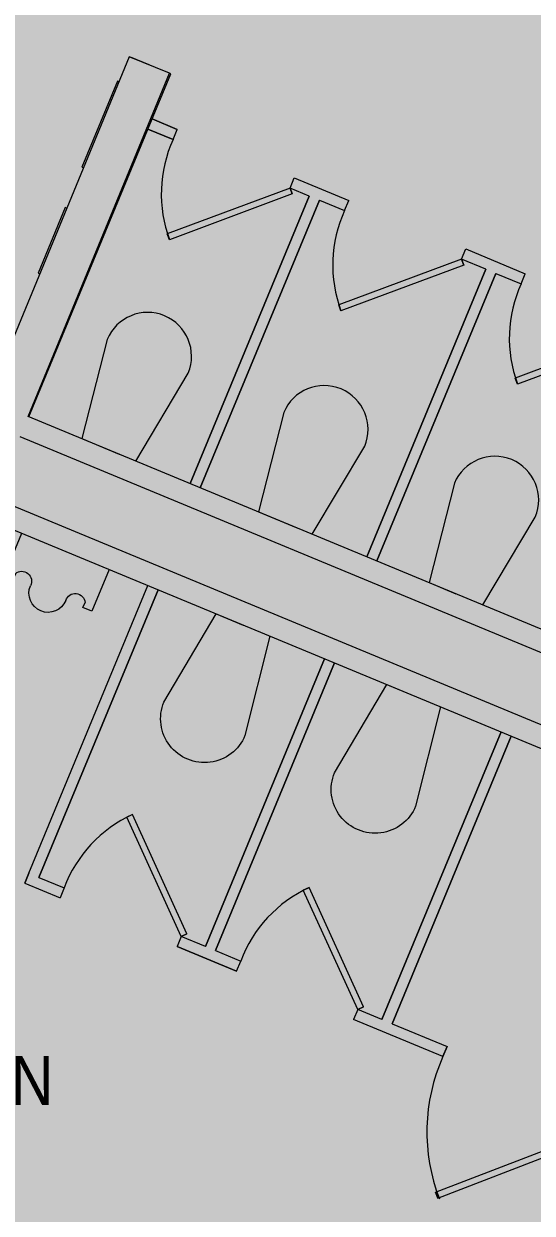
# Model space of a CAD drawing. Header units: inches. Extents: x 488 to 2071, y 800 to 2512.
# Drawn here: x 1135.2 to 1228.3, y 1142.5 to 1360.2 of the extents above; entities that cross this region are included whole.
import ezdxf

# ---------------------------------------------------------------- set-up
doc = ezdxf.new("R2010")
doc.units = ezdxf.units.IN
doc.header["$MEASUREMENT"] = 0
for name, color, linetype, lineweight in [('A-DETL-GENF', 92, 'Continuous', 9), ('A-Flor-Shel-Text', 8, 'Continuous', 9), ('A-Flor-Shel-Tptn', 8, 'Continuous', 9), ('A-WALL', 113, 'Continuous', 9), ('A-WALL-PATT', 111, 'Continuous', 13), ('A-Wall-Shel', 8, 'Continuous', 9), ('A-Wall-Shel-Fill', 8, 'Continuous', 9), ('I-WALL', 2, 'Continuous', 9), ('P-Fixt-Shel', 8, 'Continuous', 9)]:
    doc.layers.add(name, color=color, linetype=linetype, lineweight=lineweight)
doc.styles.add('Stylus BT', font='stylu.ttf', dxfattribs={"width": 0.9, "height": 9})

# ---------------------------------------------------------------- blocks, each defined once
blk = doc.blocks.new('Revit Link EDITED_dwg_TOILET1-5488119-Level 1 POWER')
at = {"layer": 'P-Fixt-Shel', "color": 7}
blk.add_line((5.34, 0.01), (8.03, 18.56), dxfattribs=at)
at = {"layer": 'P-Fixt-Shel', "color": 7, "flags": 128}
blk.add_lwpolyline([(-8.03, 18.56), (-5.34, 0), (0, 0)], dxfattribs=at)
at = {"layer": 'P-Fixt-Shel', "color": 7}
blk.add_arc((0, 18.56), 8.03, 360, 180, dxfattribs=at)
blk = doc.blocks.new('Revit Link EDITED_dwg_TOILET1-V16-Level 1 POWER')
at = {"layer": 'P-Fixt-Shel', "color": 7}
blk.add_line((5.34, 0.01), (8.03, 18.56), dxfattribs=at)
at = {"layer": 'P-Fixt-Shel', "color": 7, "flags": 128}
blk.add_lwpolyline([(-8.03, 18.56), (-5.34, 0), (2.08, 0)], dxfattribs=at)
at = {"layer": 'P-Fixt-Shel', "color": 7}
blk.add_arc((0, 18.56), 8.03, 360, 180, dxfattribs=at)
blk = doc.blocks.new('Revit Link EDITED_dwg_TOILET1-V17-Level 1 POWER')
at = {"layer": 'P-Fixt-Shel', "color": 7}
blk.add_line((5.34, 0.01), (8.03, 18.56), dxfattribs=at)
at = {"layer": 'P-Fixt-Shel', "color": 7, "flags": 128}
blk.add_lwpolyline([(-8.03, 18.56), (-5.34, 0), (2.16, 0)], dxfattribs=at)
at = {"layer": 'P-Fixt-Shel', "color": 7}
blk.add_arc((0, 18.56), 8.03, 360, 180, dxfattribs=at)
blk = doc.blocks.new('Revit Link EDITED_dwg_TOILET1-5488121-Level 1 POWER')
at = {"layer": 'P-Fixt-Shel', "color": 7}
blk.add_line((5.34, 0.01), (8.03, 18.56), dxfattribs=at)
at = {"layer": 'P-Fixt-Shel', "color": 7, "flags": 128}
blk.add_lwpolyline([(-8.03, 18.56), (-5.34, 0), (0.01, 0)], dxfattribs=at)
at = {"layer": 'P-Fixt-Shel', "color": 7}
blk.add_arc((0, 18.56), 8.03, 360, 180, dxfattribs=at)
blk = doc.blocks.new('Revit Link EDITED_dwg_TOILET1-V18-Level 1 POWER')
at = {"layer": 'P-Fixt-Shel', "color": 7}
blk.add_line((5.35, 0.01), (8.03, 18.56), dxfattribs=at)
at = {"layer": 'P-Fixt-Shel', "color": 7, "flags": 128}
blk.add_lwpolyline([(-8.03, 18.56), (-5.34, 0), (-2.15, 0)], dxfattribs=at)
at = {"layer": 'P-Fixt-Shel', "color": 7}
blk.add_arc((0, 18.56), 8.03, 360, 180, dxfattribs=at)
blk = doc.blocks.new('Revit Link EDITED_dwg_URINAL1-5488130-Level 1 POWER')
at = {"layer": 'P-Fixt-Shel', "color": 7, "flags": 128}
for points in [[(-8.66, 0), (-8.66, -8.28), (-6.9, -8.28), (-6.9, -7.28)], [(6.9, -7.28), (6.9, -8.28), (8.66, -8.28), (8.66, 0)]]:
    blk.add_lwpolyline(points, dxfattribs=at)
at = {"layer": 'P-Fixt-Shel', "color": 7}
for centre, radius, start, end in [((-5.3, -8.09), 1.8, 353.9369, 153.0544), ((5.3, -8.09), 1.8, 26.9456, 186.0631), ((0, -8.28), 3.51, 180, 0)]:
    blk.add_arc(centre, radius, start, end, dxfattribs=at)
blk = doc.blocks.new('Revit Link EDITED_dwg-5488103-Level 1 POWER')
at = {"layer": 'A-Wall-Shel-Fill'}
h = blk.add_hatch(color=7, dxfattribs=at)
h.paths.add_polyline_path([(1093.09, 1072.46), (1093.09, 1072.55), (958.28, 1128.39), (961.92, 1137.17), (966.54, 1135.25), (964.82, 1131.09), (1039.75, 1100.05), (1039.75, 1100.14), (964.91, 1131.14), (967.2, 1136.69), (962.47, 1138.65), (958.2, 1128.34), (1092.96, 1072.51)], flags=0)
h.paths.add_polyline_path([(1090.47, 1079.05), (1112.12, 1131.32), (1112.07, 1131.34), (1090.45, 1079.14), (1044.4, 1098.22), (1044.4, 1098.13), (1090.45, 1079.06)], flags=0)
h.paths.add_polyline_path([(1229.59, 1080.58), (1230.33, 1082.36), (1114.81, 1130.2), (1225.47, 1082.36)], flags=0)
h.paths.add_polyline_path([(1045.71, 1101.38), (1046.7, 1103.76), (1042.08, 1105.67), (1041.09, 1103.29), (1044.4, 1101.92)], flags=0)
h.paths.add_polyline_path([(1060.48, 1137.02), (1069.67, 1159.24), (990.18, 1192.17), (1040.89, 1314.58), (1123.94, 1280.18), (1124.02, 1280.36), (1040.85, 1314.66), (990.12, 1192.17), (1069.67, 1159.22), (1061.02, 1138.33), (1056.4, 1140.24), (1055.86, 1138.93), (1057.31, 1138.33)], flags=0)
h.paths.add_polyline_path([(1063.13, 1156.49), (1063.13, 1156.51), (988.19, 1187.52), (981.85, 1172.21), (977.23, 1174.12), (1096.38, 1461.73), (1100.98, 1459.83), (1095.03, 1445.46), (1171.09, 1414), (1177.03, 1428.33), (1181.65, 1426.42), (1173.78, 1407.43), (1093.12, 1440.84), (1042.38, 1318.35), (1051.45, 1314.66), (1042.46, 1318.38), (1093.17, 1440.79), (1173.81, 1407.43), (1182.62, 1428.69), (1177.95, 1430.63), (1171.06, 1414), (1095.1, 1445.46), (1101.98, 1462.1), (1097.25, 1464.05), (976.24, 1171.91), (980.98, 1169.95), (988.25, 1187.5), (1063.1, 1156.5)], flags=0)
h.paths.add_polyline_path([(1102.36, 1206.86), (1102.36, 1206.86), (1102.35, 1206.86)], flags=0)
h.paths.add_polyline_path([(1102.37, 1206.87), (1128.37, 1269.63), (1128.27, 1269.67), (1102.89, 1208.14)], flags=0)
h.paths.add_polyline_path([(1129.99, 1273.29), (1134.66, 1284.58), (1134.45, 1284.66), (1129.79, 1273.37)], flags=0)
h.paths.add_polyline_path([(1136.1, 1288.31), (1162.11, 1351.08), (1161.87, 1351.18), (1135.97, 1288.36)], flags=0)
at = {"layer": 'A-Flor-Shel-Tptn', "color": 7}
for p, q in [((1158.68, 1342.82), (1163.3, 1340.9)), ((1163.3, 1340.9), (1158.68, 1342.82)), ((1157.92, 1340.97), (1162.54, 1339.05)), ((1162.54, 1339.05), (1157.92, 1340.97)), ((1162.54, 1339.05), (1163.3, 1340.9)), ((1162.54, 1339.05), (1163.3, 1340.9)), ((1183.96, 1330.18), (1184.73, 1332.03)), ((1183.96, 1330.18), (1184.73, 1332.03)), ((1184.73, 1332.03), (1194.71, 1327.89)), ((1184.73, 1332.03), (1194.71, 1327.89)), ((1183.96, 1330.18), (1161.47, 1321.79)), ((1183.96, 1330.18), (1161.47, 1321.79)), ((1184.37, 1329.09), (1161.88, 1320.7)), ((1184.37, 1329.09), (1161.88, 1320.7)), ((1187.48, 1328.72), (1165.67, 1276.06)), ((1165.67, 1276.06), (1187.48, 1328.72)), ((1187.48, 1328.72), (1183.96, 1330.18)), ((1187.48, 1328.72), (1183.96, 1330.18)), ((1183.96, 1330.18), (1184.37, 1329.09)), ((1184.37, 1329.09), (1183.96, 1330.18)), ((1189.33, 1327.96), (1167.51, 1275.3)), ((1167.51, 1275.3), (1189.33, 1327.96)), ((1189.33, 1327.96), (1193.95, 1326.04)), ((1189.33, 1327.96), (1193.95, 1326.04)), ((1193.95, 1326.04), (1194.71, 1327.89)), ((1193.95, 1326.04), (1194.71, 1327.89)), ((1161.88, 1320.7), (1161.47, 1321.79)), ((1161.88, 1320.7), (1161.47, 1321.79)), ((1215.37, 1317.17), (1216.14, 1319.02)), ((1215.37, 1317.17), (1216.14, 1319.02)), ((1216.14, 1319.02), (1227.05, 1314.5)), ((1216.14, 1319.02), (1227.05, 1314.5)), ((1215.37, 1317.17), (1192.89, 1308.78)), ((1215.37, 1317.17), (1192.89, 1308.78)), ((1215.78, 1316.08), (1193.29, 1307.69)), ((1215.78, 1316.08), (1193.29, 1307.69)), ((1219.82, 1315.33), (1198, 1262.67)), ((1198, 1262.67), (1219.82, 1315.33)), ((1219.82, 1315.33), (1215.37, 1317.17)), ((1219.82, 1315.33), (1215.37, 1317.17)), ((1215.37, 1317.17), (1215.78, 1316.08)), ((1215.78, 1316.08), (1215.37, 1317.17)), ((1221.66, 1314.56), (1199.85, 1261.9)), ((1199.85, 1261.9), (1221.66, 1314.56)), ((1221.66, 1314.56), (1226.28, 1312.65)), ((1221.66, 1314.56), (1226.28, 1312.65)), ((1226.28, 1312.65), (1227.05, 1314.5)), ((1226.28, 1312.65), (1227.05, 1314.5)), ((1193.29, 1307.69), (1192.89, 1308.78)), ((1193.29, 1307.69), (1192.89, 1308.78)), ((1247.71, 1303.77), (1225.22, 1295.39)), ((1247.71, 1303.77), (1225.22, 1295.39)), ((1248.12, 1302.68), (1225.63, 1294.29)), ((1248.12, 1302.68), (1225.63, 1294.29)), ((1225.63, 1294.29), (1225.22, 1295.39)), ((1225.63, 1294.29), (1225.22, 1295.39)), ((1136.12, 1204.73), (1157.93, 1257.39)), ((1136.12, 1204.73), (1157.93, 1257.39)), ((1137.97, 1203.96), (1159.78, 1256.62)), ((1159.78, 1256.62), (1137.97, 1203.96)), ((1168.45, 1191.33), (1190.27, 1243.99)), ((1190.27, 1243.99), (1168.45, 1191.33)), ((1170.3, 1190.57), (1192.12, 1243.23)), ((1192.12, 1243.23), (1170.3, 1190.57)), ((1200.79, 1177.94), (1222.6, 1230.6)), ((1222.6, 1230.6), (1200.79, 1177.94)), ((1202.64, 1177.17), (1224.45, 1229.83)), ((1224.45, 1229.83), (1202.64, 1177.17)), ((1155.1, 1215.49), (1154.04, 1215)), ((1155.1, 1215.49), (1154.04, 1215)), ((1165.07, 1193.66), (1155.1, 1215.49)), ((1165.07, 1193.66), (1155.1, 1215.49)), ((1164.01, 1193.17), (1154.04, 1215)), ((1164.01, 1193.17), (1154.04, 1215)), ((1136.12, 1204.73), (1135.35, 1202.88)), ((1135.35, 1202.88), (1136.12, 1204.73)), ((1135.35, 1202.88), (1141.82, 1200.2)), ((1135.35, 1202.88), (1141.82, 1200.2)), ((1137.97, 1203.96), (1142.59, 1202.05)), ((1137.97, 1203.96), (1142.59, 1202.05)), ((1187.44, 1202.09), (1186.38, 1201.61)), ((1187.44, 1202.09), (1186.38, 1201.61)), ((1197.41, 1180.26), (1187.44, 1202.09)), ((1197.41, 1180.26), (1187.44, 1202.09)), ((1142.59, 1202.05), (1141.82, 1200.2)), ((1142.59, 1202.05), (1141.82, 1200.2)), ((1196.35, 1179.78), (1186.38, 1201.61)), ((1196.35, 1179.78), (1186.38, 1201.61)), ((1164.01, 1193.17), (1165.07, 1193.66)), ((1165.07, 1193.66), (1164.01, 1193.17)), ((1164.01, 1193.17), (1163.25, 1191.32)), ((1164.01, 1193.17), (1163.25, 1191.32)), ((1163.25, 1191.32), (1174.16, 1186.8)), ((1174.16, 1186.8), (1163.25, 1191.32)), ((1168.45, 1191.33), (1164.01, 1193.17)), ((1168.45, 1191.33), (1164.01, 1193.17)), ((1170.3, 1190.57), (1174.92, 1188.65)), ((1170.3, 1190.57), (1174.92, 1188.65)), ((1174.16, 1186.8), (1174.92, 1188.65)), ((1174.16, 1186.8), (1174.92, 1188.65)), ((1196.35, 1179.78), (1195.58, 1177.93)), ((1196.35, 1179.78), (1195.58, 1177.93)), ((1196.35, 1179.78), (1197.41, 1180.26)), ((1197.41, 1180.26), (1196.35, 1179.78)), ((1200.79, 1177.94), (1196.35, 1179.78)), ((1200.79, 1177.94), (1196.35, 1179.78)), ((1211.95, 1171.15), (1195.58, 1177.93)), ((1211.95, 1171.15), (1195.58, 1177.93)), ((1202.64, 1177.17), (1212.71, 1173)), ((1202.64, 1177.17), (1212.71, 1173)), ((1212.71, 1173), (1211.95, 1171.15)), ((1211.95, 1171.15), (1212.71, 1173)), ((1210.62, 1146.33), (1242.34, 1158.57)), ((1210.62, 1146.33), (1242.34, 1158.57)), ((1211.03, 1145.24), (1242.76, 1157.48)), ((1211.03, 1145.24), (1242.76, 1157.48)), ((1210.62, 1146.33), (1211.03, 1145.24)), ((1211.03, 1145.24), (1210.62, 1146.33))]:
    blk.add_line(p, q, dxfattribs=at)
for centre, radius, start, end in [((1184.37, 1329.09), 24, 155.4608, 200.383), ((1184.37, 1329.09), 24, 155.4608, 200.383), ((1215.78, 1316.08), 24, 155.4608, 200.383), ((1215.78, 1316.08), 24, 155.4608, 200.383), ((1248.12, 1302.68), 24, 155.4608, 200.383), ((1248.12, 1302.68), 24, 155.4608, 200.383), ((1165.07, 1193.66), 24, 114.617, 159.5392), ((1165.07, 1193.66), 24, 114.617, 159.5392), ((1197.41, 1180.26), 24, 114.617, 159.5392), ((1197.41, 1180.26), 24, 114.617, 159.5392), ((1243.03, 1157.37), 34, 156.0885, 201.0885), ((1243.03, 1157.37), 34, 156.0885, 201.0885)]:
    blk.add_arc(centre, radius, start, end, dxfattribs=at)
at = {"layer": 'A-Wall-Shel', "color": 7}
blk.add_line((1158.18, 1352.71), (1154.71, 1354.14), dxfattribs=at)
at = {"layer": 'A-Wall-Shel', "color": 7, "flags": 128}
blk.add_lwpolyline([(1136.1, 1288.31), (1162.11, 1351.08), (1161.87, 1351.18)], dxfattribs=at)
at = {"layer": 'P-Fixt-Shel', "color": 7}
for p, q in [((1152.58, 1349.62), (1152.34, 1349.72)), ((1143.05, 1326.5), (1142.77, 1326.62))]:
    blk.add_line(p, q, dxfattribs=at)
at = {"layer": 'P-Fixt-Shel', "color": 7, "flags": 128}
for points in [[(1152.34, 1349.72), (1145.83, 1334.01), (1146.1, 1333.9)], [(1142.77, 1326.62), (1137.8, 1314.61), (1138.09, 1314.49)]]:
    blk.add_lwpolyline(points, dxfattribs=at)
at = {"rotation": 337.3950000000519}
for name, p in [('Revit Link EDITED_dwg_TOILET1-V16-Level 1 POWER', (1150.75, 1282.24)), ('Revit Link EDITED_dwg_TOILET1-V17-Level 1 POWER', (1183.08, 1268.85)), ('Revit Link EDITED_dwg_TOILET1-5488119-Level 1 POWER', (1214.34, 1255.9))]:
    blk.add_blockref(name, p, dxfattribs=at)
at = {"extrusion": (0, 0, -1), "zscale": -1}
for name, p, rotation in [('Revit Link EDITED_dwg_URINAL1-5488130-Level 1 POWER', (-1142.81, 1263.65), 22.5000119344776), ('Revit Link EDITED_dwg_TOILET1-5488121-Level 1 POWER', (-1175.35, 1250.17), 202.3949935547599), ('Revit Link EDITED_dwg_TOILET1-V18-Level 1 POWER', (-1206.6, 1237.23), 202.3949935547599)]:
    blk.add_blockref(name, p, dxfattribs=dict(at, rotation=rotation))
at = {"layer": 'A-Flor-Shel-Text', "insert": (1128.61, 1171.28), "char_height": 9, "width": 28.7252, "attachment_point": 2, "line_spacing_factor": 1.091849, "style": 'Stylus BT'}
blk.add_mtext('MEN', dxfattribs=at)

msp = doc.modelspace()

# ---------------------------------------------------------------- hatches: boundary and pattern name
at = {"layer": 'A-DETL-GENF'}
h = msp.add_hatch(color=9, dxfattribs=at)
h.paths.add_polyline_path([(1231.21, 799.94), (1415.16, 799.94), (1461.44, 911.67), (1454.19, 914.67), (1460.19, 929.16), (1467.44, 926.16), (1483.65, 965.29), (1375.23, 1012.17), (1376.16, 1014.32), (1339.44, 1030.19), (1338.51, 1028.04), (1114.81, 1124.75), (1093.18, 1072.51), (1093.12, 1072.51), (1093.09, 1072.46), (997, 1112.26), (954.85, 1010.5), (954.06, 1010.84), (953.51, 1009.5), (920.23, 1023.28), (831.49, 809.04), (756.81, 839.97), (759.15, 845.61), (547.33, 933.35), (585.4, 1025.28), (752.68, 955.99), (848.55, 1187.43), (864.26, 1180.91), (870.06, 1194.9), (874.34, 1193.12), (905.88, 1265.96), (939.16, 1252.24), (939.58, 1253.23), (905.48, 1267.36), (888.45, 1226.24), (883.83, 1228.16), (902.78, 1273.89), (941.49, 1257.87), (943.66, 1263.09), (943.83, 1263.02), (958.13, 1296.06), (957.43, 1296.35), (996.19, 1389.93), (798.83, 1471.68), (838.32, 1567.02), (675.55, 1959.92), (630.52, 1928.39), (509.26, 1978.61), (488.05, 1927.42), (488.05, 799.94), (962.16, 799.94)], flags=0)
h.paths.add_polyline_path([(776.32, 846.05), (776.32, 846.05), (774.9, 846.64)], flags=0)
h.paths.add_polyline_path([(771.7, 847.96), (773.87, 853.2), (778.49, 851.28), (792.27, 884.54), (787.64, 886.46), (791.76, 896.39), (782.02, 900.42), (885.31, 1149.79), (845.1, 1166.44), (737.24, 906.04), (608.76, 959.26), (610.61, 963.74), (734.62, 912.38), (750.86, 951.6), (588.29, 1018.94), (553.94, 936.02), (761.06, 850.23), (761.82, 852.06), (771.32, 848.12)], flags=0)
h.paths.add_polyline_path([(793.67, 901.01), (895.06, 1145.78), (889.96, 1147.88), (788.57, 903.12), (792.27, 901.59)], flags=0)
h.paths.add_polyline_path([(1208.68, 1017.04), (1194.19, 1023.04), (1200.19, 1037.54), (1214.69, 1031.54), (1213.24, 1028.04)], flags=0)
h.paths.add_polyline_path([(1090.45, 1079.14), (1112.07, 1131.34), (1230.33, 1082.36), (1281.61, 1206.16), (1128.37, 1269.63), (1102.35, 1206.86), (1094.97, 1209.92), (1123.94, 1280.18), (1040.89, 1314.58), (990.18, 1192.17), (1069.67, 1159.21), (1060.48, 1137.02), (1055.86, 1138.93), (1063.1, 1156.5), (988.25, 1187.5), (980.98, 1169.95), (980.1, 1170.31), (966.38, 1137.03), (967.2, 1136.69), (964.91, 1131.14), (1039.78, 1100.13), (1042.08, 1105.67), (1046.7, 1103.76), (1044.4, 1098.22), (1088.56, 1079.93)], flags=0)
h.paths.add_polyline_path([(887.16, 1154.26), (891.3, 1164.3), (851.25, 1180.89), (847.09, 1170.85), (885.31, 1155.02)], flags=0)
h.paths.add_polyline_path([(904.36, 1164.29), (905.85, 1167.9), (870.61, 1183.16), (868.88, 1179), (904.34, 1164.3)], flags=0)
h.paths.add_polyline_path([(1283.14, 1209.85), (1287.81, 1221.14), (1134.66, 1284.58), (1129.99, 1273.29), (1281.61, 1210.49)], flags=0)
h.paths.add_polyline_path([(1289.34, 1224.83), (1290.07, 1226.59), (1331.78, 1327.29), (1322.58, 1336.49), (1309.06, 1349.25), (1221.09, 1385.7), (1246.73, 1447.6), (1198.68, 1467.46), (1196.39, 1461.95), (1191.73, 1463.89), (1193.99, 1469.44), (1118.06, 1500.89), (1115.77, 1495.35), (1114.37, 1495.93), (1100.65, 1462.65), (1101.99, 1462.09), (1095.1, 1445.46), (1171.08, 1414.03), (1177.95, 1430.63), (1182.62, 1428.69), (1173.78, 1407.4), (1093.17, 1440.79), (1042.46, 1318.38), (1081.48, 1302.23), (1125.55, 1284.06), (1154.48, 1354.23), (1162.11, 1351.08), (1136.1, 1288.31), (1287.81, 1225.47)], flags=0)
h.paths.add_polyline_path([(589.16, 1272.98), (574.66, 1278.98), (580.66, 1293.48), (595.16, 1287.48)], flags=0)
h.paths.add_polyline_path([(1338.28, 1342.98), (1375.21, 1432.15), (1292.74, 1466.31), (1291.68, 1465.88), (1291.54, 1466.2), (1289.55, 1465.37), (1287.64, 1469.99), (1294.3, 1472.75), (1263.3, 1547.54), (1207.64, 1524.53), (1195.14, 1554.67), (1168.82, 1543.77), (1168.46, 1544.64), (1135.2, 1530.87), (1135.56, 1529.99), (1128.98, 1527.25), (1120, 1505.56), (1246.75, 1453.06), (1254.38, 1456.21), (1256.29, 1451.59), (1254.59, 1450.89), (1254.72, 1450.57), (1253.1, 1449.9), (1234.13, 1404.09), (1257.45, 1394.41), (1250.97, 1378.72), (1331.47, 1345.38), (1333.68, 1347.58), (1338.22, 1343.04)], flags=0)
h.paths.add_polyline_path([(1246.34, 1380.64), (1250.93, 1391.72), (1232.21, 1399.47), (1227.64, 1388.39), (1238.78, 1383.77)], flags=0)
h.paths.add_polyline_path([(717.73, 1583.41), (703.24, 1589.41), (709.24, 1603.9), (723.74, 1597.9)], flags=0)
at = {"layer": 'A-WALL-PATT', "lineweight": 9}
for points in [[(1102.37, 1206.86), (1112.01, 1230.24), (1161.88, 1351.18), (1154.48, 1354.23), (1094.97, 1209.91), (1102.37, 1206.86)], [(1281.61, 1206.16), (1283.14, 1209.85), (1129.79, 1273.37), (1128.27, 1269.67), (1281.6, 1206.16)]]:
    msp.add_hatch(color=7, dxfattribs=at).paths.add_polyline_path(points, flags=0)
h = msp.add_hatch(color=7, dxfattribs=at)
h.paths.add_polyline_path([(1134.66, 1285.18), (1134.45, 1284.66), (1134.66, 1284.58)], flags=0)
h.paths.add_polyline_path([(1287.81, 1221.14), (1289.34, 1224.83), (1135.97, 1288.36), (1134.66, 1285.18), (1134.66, 1284.58), (1283.14, 1223.07)], flags=0)

# ---------------------------------------------------------------- linework, layer by layer
at = {"layer": 'A-WALL', "color": 55, "lineweight": 20}
for p, q in [((1154.48, 1354.23), (1125.55, 1284.06)), ((1161.88, 1351.18), (1154.48, 1354.23)), ((1135.97, 1288.36), (1161.88, 1351.18))]:
    msp.add_line(p, q, dxfattribs=at)
at = {"layer": 'I-WALL', "color": 55, "lineweight": 20}
for p, q in [((1289.34, 1224.83), (1135.97, 1288.36)), ((1134.45, 1284.66), (1287.81, 1221.14)), ((1283.14, 1209.85), (1129.79, 1273.37)), ((1128.27, 1269.67), (1281.61, 1206.16))]:
    msp.add_line(p, q, dxfattribs=at)

# ---------------------------------------------------------------- block references
at = {"layer": 'A-Flor-Shel-Tptn', "color": 7}
msp.add_blockref('Revit Link EDITED_dwg-5488103-Level 1 POWER', (0, 0), dxfattribs=at)

doc.saveas('drawing.dxf')
